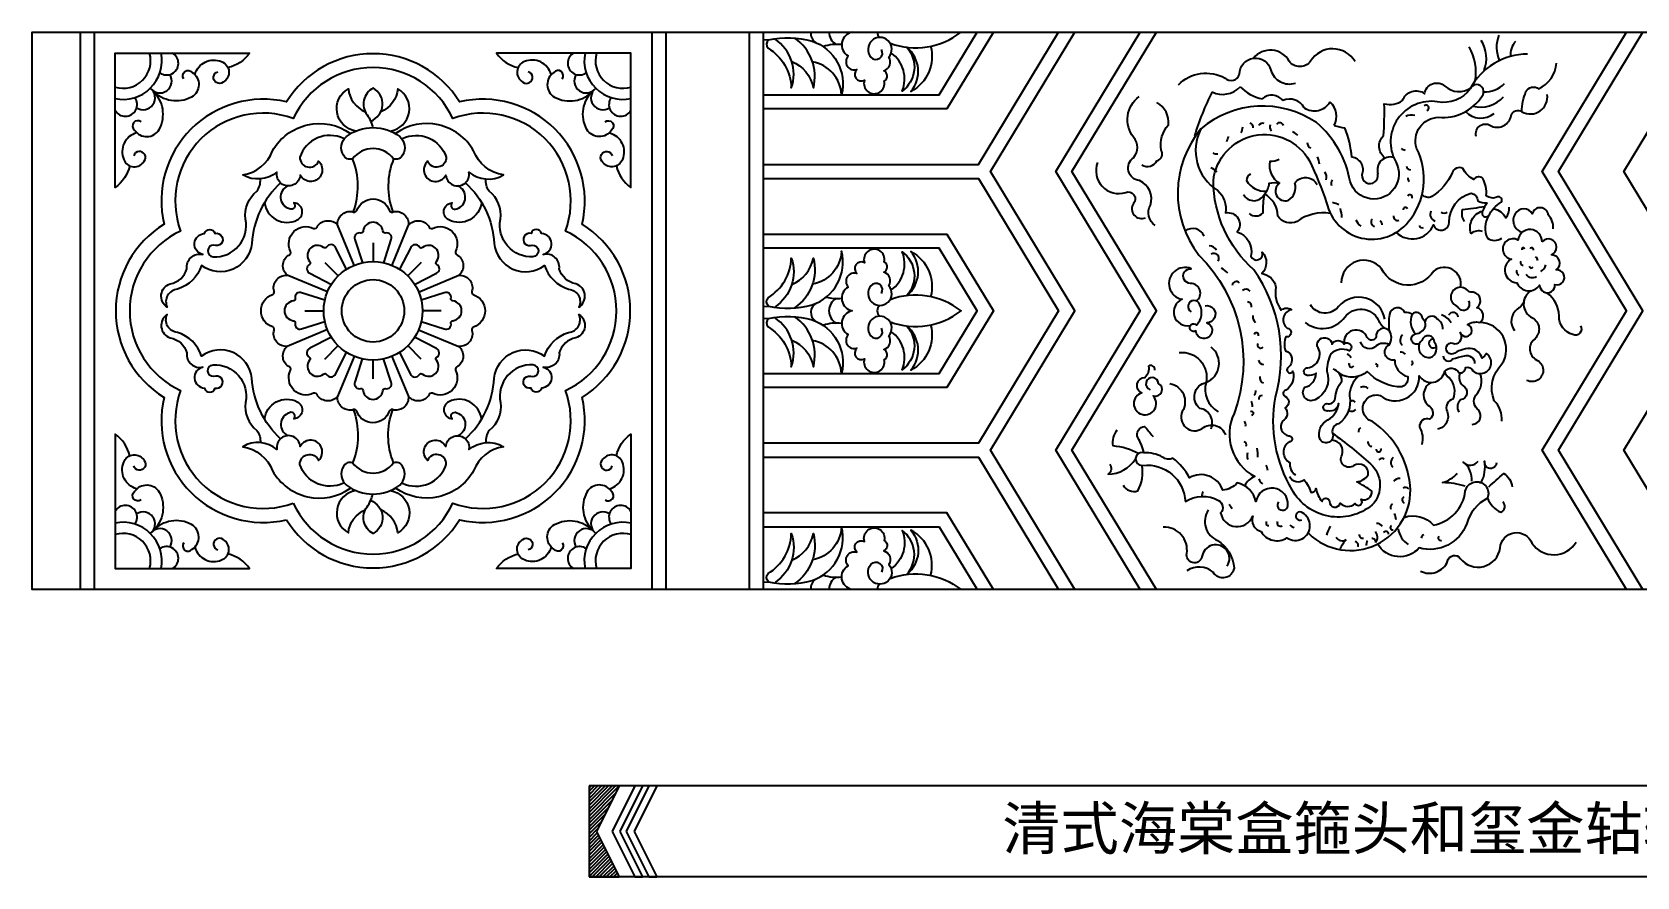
# Model space of a CAD drawing. Extents: x -66030 to 95157, y -13132 to 45879.
# Drawn here: x -57159 to -56008, y 3087 to 3694 of the extents above; entities that cross this region are included whole.
import ezdxf

# ---------------------------------------------------------------- set-up
doc = ezdxf.new("R2010")
doc.units = 0
doc.header["$LTSCALE"] = 100
doc.header["$MEASUREMENT"] = 0
for name, color, linetype in [('3', 11, 'CONTINUOUS'), ('4', 121, 'CONTINUOUS'), ('BH', 21, 'CONTINUOUS'), ('TEXT', 105, 'CONTINUOUS')]:
    doc.layers.add(name, color=color, linetype=linetype)
doc.styles.add('HZ', font='simhei.ttf')

# ---------------------------------------------------------------- blocks, each defined once
blk = doc.blocks.new('A$C7C036234')
at = {"layer": '3'}
for p, q in [((0, 65.3), (0, 0)), ((1301.2, 65.3), (0, 65.3)), ((21.6, 65.3), (5.3, 32.6)), ((32.8, 65.3), (16.5, 32.6)), ((38.4, 65.3), (22.1, 32.6)), ((43, 65.3), (26.7, 32.6)), ((48.6, 65.3), (32.3, 32.6)), ((5.3, 32.6), (21.6, 0)), ((16.5, 32.6), (32.8, 0)), ((22.1, 32.6), (38.4, 0)), ((26.7, 32.6), (43, 0)), ((32.3, 32.6), (48.6, 0)), ((0, 0), (21.6, 0)), ((1301.2, 0), (0, 0)), ((32.8, 0), (38.4, 0)), ((43, 0), (48.6, 0))]:
    blk.add_line(p, q, dxfattribs=at)
at = {"layer": 'BH'}
for p, q in [((0, 46.1), (19.1, 65.3)), ((0, 48.7), (16.6, 65.3)), ((0, 51.2), (14, 65.3)), ((0, 53.8), (11.5, 65.3)), ((0, 56.3), (9, 65.3)), ((0, 61.4), (3.9, 65.3)), ((0, 58.8), (6.4, 65.3)), ((0, 63.9), (1.3, 65.3)), ((0, 43.6), (21.5, 65.1)), ((0, 41), (19, 60)), ((0, 38.5), (16.4, 54.9)), ((0, 35.9), (13.9, 49.8)), ((0, 33.4), (11.3, 44.7)), ((0, 30.8), (8.8, 39.6)), ((0, 28.3), (6.2, 34.5)), ((0, 25.7), (5.8, 31.6)), ((0, 23.2), (6.7, 29.9)), ((0, 20.7), (7.5, 28.2)), ((0, 18.1), (8.4, 26.5)), ((0, 15.6), (9.2, 24.8)), ((0, 13), (10.1, 23.1)), ((0, 10.5), (10.9, 21.4)), ((0, 7.9), (11.8, 19.7)), ((0, 5.4), (12.6, 18)), ((0, 2.8), (13.5, 16.3)), ((0, 0.3), (14.3, 14.6)), ((2.3, 0), (15.2, 12.9)), ((4.8, 0), (16, 11.2)), ((7.3, 0), (16.8, 9.5)), ((9.9, 0), (17.7, 7.8)), ((12.4, 0), (18.5, 6.1)), ((15, 0), (19.4, 4.4)), ((17.5, 0), (20.2, 2.7)), ((20.1, 0), (21.1, 1))]:
    blk.add_line(p, q, dxfattribs=at)
blk = doc.blocks.new('A$C59294E8D')
at = {"layer": '3'}
for p, q in [((34.5, 400), (34.5, 0)), ((44.5, 400), (44.5, 0)), ((444.5, 400), (444.5, 0)), ((454.5, 400), (454.5, 0)), ((514.5, 0), (514.5, 400)), ((524.5, 0), (524.5, 400)), ((244.5, 248.9), (244.5, 235.4)), ((209.9, 234.6), (219.5, 225)), ((279.1, 234.6), (269.5, 225)), ((195.6, 200), (209.1, 200)), ((293.4, 200), (279.9, 200)), ((209.9, 165.4), (219.5, 175)), ((279.1, 165.4), (269.5, 175)), ((244.5, 151.1), (244.5, 164.6))]:
    blk.add_line(p, q, dxfattribs=at)
for points in [[(524.5, 305), (678.7, 305), (736.1, 400)], [(689.4, 400), (656.1, 345), (524.5, 345)], [(524.5, 355), (650.5, 355), (677.7, 400)], [(747.8, 0), (687.3, 100), (747.8, 200), (687.3, 300), (747.8, 400)], [(794.6, 0), (734.1, 100), (794.6, 200), (734.1, 300), (794.6, 400)], [(806.3, 0), (745.8, 100), (806.3, 200), (745.8, 300), (806.3, 400)], [(1143.6, 0), (1083.1, 100), (1143.6, 200), (1083.1, 300), (1143.6, 400)], [(1155.3, 0), (1094.8, 100), (1155.3, 200), (1094.8, 300), (1155.3, 400)], [(1202.1, 0), (1141.6, 100), (1202.1, 200), (1141.6, 300), (1202.1, 400)], [(524.5, 295), (678.7, 295), (736.1, 200), (678.7, 105), (524.5, 105)], [(524.5, 255), (656.1, 255), (689.4, 200), (656.1, 145), (524.5, 145)], [(524.5, 155), (650.5, 155), (677.7, 200), (650.5, 245), (524.5, 245)], [(524.5, 95), (678.7, 95), (736.1, 0)], [(689.4, 0), (656.1, 55), (524.5, 55)], [(524.5, 45), (650.5, 45), (677.7, 0)]]:
    blk.add_lwpolyline(points, dxfattribs=at)
for points in [[(524.5, 394.8), (528.1, 394.5, -0.117182), (559.4, 393.5, -0.392334), (580.5, 355.1, 0.350659), (559.7, 378.7, 0.350659)], [(528.1, 394.5, 0.38286), (527.8, 388.5, -0.251586), (544.5, 359.9, 0.342179), (532.8, 394.9)], [(544.8, 379, -0.25673), (560.3, 359.9, 0.320008), (546.8, 395.7, 0.298014)], [(588.2, 400, 0.704539), (585.3, 383, 0.769571), (591.5, 373.2, 0.896121), (596.9, 365.5, 1.31428), (611.2, 364.9, 0.609139), (610.8, 372.3, 0.512061), (614.4, 382.1, 2.197421), (601.6, 382.1, 0.954544), (609.1, 387.5)], [(615.4, 392, 0.25939), (666.2, 400)], [(70, 304.1, -0.185298), (59.5, 288.5), (59.5, 385), (156, 385, -0.185298), (140.4, 374.5)], [(116.8, 369.6, -0.456399), (135.8, 378.8, -0.644474), (137, 364.1, -1.211365), (133.2, 371.6)], [(419, 304.1, 0.185298), (429.5, 288.5), (429.5, 385), (333, 385, 0.185298), (348.6, 374.5)], [(372.2, 369.6, 0.456399), (353.1, 378.8, 0.644474), (352, 364.1, 1.211365), (355.8, 371.6)], [(644.4, 389.9, -0.348449), (630.3, 357.4, 0.414201), (627.4, 389.1, -0.441187), (623.9, 357.6, 0.354767), (616.1, 385, 0.354767)], [(822.1, 362.2, -0.338034), (855.6, 367, 0.580098), (865.9, 369.8, -0.885206), (888.5, 372.6, 0.420264), (906, 363.4, 0.420264)], [(948.8, 378.9, 0.563123), (916.9, 379.2, -0.521535), (901.6, 379.2, 0.528902), (875.9, 381.2)], [(108.8, 366.4, -0.999786), (114.8, 371, -0.558217), (114.4, 353.4, -0.345422), (86.5, 358)], [(380.2, 366.4, 0.999786), (374.2, 371, 0.558217), (374.6, 353.4, 0.345422), (402.5, 358)], [(1068.5, 342.9, -0.102985), (1071.4, 357.3, -0.475742), (1080.5, 359.3, 0.274141), (1093.3, 377.7, 0.274141)], [(78.1, 335.7, 0.999786), (73.5, 329.7, 0.558217), (91.1, 330.1, 0.345422), (86.5, 358)], [(232.1, 329, -0.70909), (226.8, 359.4, 0.274447), (238.9, 342.8)], [(242.8, 336.1, 0.638816), (244.5, 359.9, 0.450851), (240.2, 340.6, -0.104017), (244.4, 331.3, -0.104017)], [(257, 329, 0.706965), (262.2, 359.4, -0.274447), (250.1, 342.8, -0.274447)], [(410.9, 335.7, -0.999786), (415.5, 329.7, -0.558217), (397.9, 330.1, -0.345422), (402.5, 358)], [(932.6, 112.3, -0.019516), (959.8, 90.3, -0.421055), (961.1, 60.7, -0.471158), (903.6, 71.6, -0.178174), (891.7, 138.1, 0.225708), (876.2, 229.5, -0.214028), (847.2, 293.3, -0.733695), (916.1, 307.6, -0.027445), (928.4, 277.6, 0.62969), (987, 263.8, 0.300923), (993, 316.6, -0.505087), (1008.7, 338.9, 0.279889), (1039.8, 353.9, 1.174639), (1031.4, 359.3, -0.295299), (1007.8, 350, 0.623852), (978, 306.9, -1.106747), (945.3, 292.7, 0.175045), (921.1, 335.1, 0.336935), (838.3, 330.6, 0.35187), (836.8, 240, -0.293323), (862.1, 126.3, 0.40192), (876.9, 81, 0.214573), (869.7, 74.4)], [(970.3, 309.6, -0.458597), (969.3, 325.7, 0.022224), (969.8, 348.5, 0.204833), (982.9, 350.9, -0.518169), (998.7, 355.8, -0.597405), (1013.3, 361.3, 0.368215), (1031.8, 360.1, 0.368215)], [(805.4, 261.2, -0.373145), (802, 275.9, 0.395513), (794.1, 293.4, -0.689029), (790, 309.9, 0.365857), (790, 324.6, -0.42564), (794, 353.7)], [(796, 304.7, 0.438115), (806.7, 307.7, 0.523441), (809.7, 315.4, -0.222914), (814.9, 333.5, 0.305488), (806.7, 349.4, 0.305488)], [(1035.7, 325.2, -0.743129), (1046.9, 332.4, 0.467964), (1060.7, 340, -0.533898), (1068.5, 342.9, 0.630999), (1086.6, 355.3, 0.630999)], [(223.4, 323.6, 0.455676), (192, 310.2, 0.822927), (205.4, 307.3, -1.197054), (192.3, 297.4, -1.05318), (175.6, 299.5, -0.316035), (151, 297.5, 0.267516), (172.4, 314.8, -0.443902), (228.3, 327.3)], [(265.6, 323.6, -0.455676), (297, 310.2, -0.822927), (283.6, 307.3, 1.197054), (296.7, 297.4, 1.05318), (313.3, 299.5, 0.316035), (338, 297.5, -0.267516), (316.6, 314.8, 0.443902), (260.7, 327.3)], [(74.9, 327.7, 0.456399), (65.7, 308.7, 0.644474), (80.4, 307.5, 1.211365), (72.9, 311.3)], [(230.3, 270.9, 0.18635), (229.8, 309.1, -0.402058), (223.2, 311.8, -0.362965), (225.4, 325.1, -0.333546), (263.7, 325.1, -0.354986), (265.7, 311.8, -0.402058), (259.2, 309.1, 0.18628), (258.7, 270.9)], [(414.1, 327.7, -0.456399), (423.3, 308.7, -0.644474), (408.6, 307.5, -1.211365), (416.1, 311.3)], [(838.3, 330.6, 0.390046), (850.3, 286.3, -0.243823), (856, 270.3, -0.702893), (864.2, 256.6, -0.387575), (874.1, 239.2, 0.973183), (882.3, 242.2, -0.384795), (882, 226.8, -0.333302), (891.9, 216.9, 0.191536), (895.7, 200.5, -0.340971), (903.2, 200.8, 0.647212), (900.2, 187.5, -1.036642), (899.1, 181.3, 0.180872), (898.9, 171.4, -0.613346), (900.8, 159.4, 1.222642), (904.3, 156.6, -0.332835), (899.2, 143.1, 0.68606), (898.4, 138.8, -0.666994), (898.6, 130.5, -0.493028), (896.8, 120.9, 0.544266), (901.2, 110.3, -1.027128), (901.6, 105.9, 0.588488), (902.1, 91.1, 0.268311), (906, 82.2, 0.268311)], [(764.1, 306.4, 0.625358), (784.3, 284.9, -0.809772), (789.9, 277.1, 0.74415), (798.6, 266.8)], [(894.4, 308.6, -0.165218), (887.7, 307.2, 0.306501), (894.6, 291.5, 0.306501)], [(978.3, 256.2, 0.518748), (1005.1, 261.6, 0.835136), (1016.4, 263.6, -0.340248), (1032.1, 284.5, -0.362603), (1036.8, 278.9, 0.155538), (1043.3, 277.4, 0.008928), (1040.2, 271.6, 0.866932), (1044.6, 268.2, -0.149099), (1053.7, 277.9, 0.736075), (1050.9, 281.7, -0.312574), (1042.9, 282.8, 0.153882), (1040.4, 295, 0.468598), (1034, 294.2, -0.15229), (1026, 302.2, 0.468208), (1018.5, 298.9, -0.147406), (1003.9, 282, -0.356265), (996.9, 283.4)], [(178.2, 291.8, 0.195451), (157.6, 248.4, -0.579668), (121.5, 232.5, -0.244042), (104.2, 215.5, 0.529482), (96.9, 202.6, -0.637777), (99.1, 219.4, 0.293844), (110.9, 230.2, -0.512304), (122.4, 240.5, -0.86857), (123.6, 255.5, -0.765982), (131.2, 255.5, -1.432464), (130.3, 247.2, 0.964292), (129.8, 238.7, 0.487624), (153.1, 265.7, -0.264745), (161.2, 285.9, 0.187648), (163.6, 294.6, 0.495003)], [(166.7, 277.8, 0.521809), (190.1, 265.2, 0.768788), (187.7, 277.5, -0.833971), (184.5, 273.1, -0.688457), (183.5, 289.6)], [(322.3, 277.8, -0.521809), (298.9, 265.2, -0.768788), (301.3, 277.5, 0.833971), (304.5, 273.1, 0.688457), (305.5, 289.6)], [(310.8, 291.8, -0.195451), (331.4, 248.4, 0.579668), (367.5, 232.5, 0.244042), (384.8, 215.5, -0.529482), (392.1, 202.6, 0.637777), (389.9, 219.4, -0.293844), (378.1, 230.2, 0.512304), (366.6, 240.5, 0.86857), (365.4, 255.5, 0.765982), (357.8, 255.5, 1.432464), (358.7, 247.2, -0.964292), (359.2, 238.7, -0.487624), (335.9, 265.7, 0.264745), (327.8, 285.9, -0.187648), (325.4, 294.6, -0.495003)], [(873.8, 298.1, 0.291288), (871, 293.5, 0.284276), (885.4, 285.9, 0.284276)], [(931.1, 269.9, 0.195429), (907.2, 264.2, -0.396771), (893.4, 268, 0.283172), (883.8, 283.7, 0.159897), (887.3, 291.6, -0.132559), (894.6, 291.5, 0.847109), (900.8, 279.2, 0.362205), (905.6, 291.7, -0.547425), (921.6, 290.7)], [(231, 232.7), (219, 261.6, -0.480491), (229.6, 271.2, 0.440131), (232.9, 271.9, -0.724741), (256.2, 271.9, 0.440131), (259.4, 271.2, -0.480728), (270, 261.6)], [(868.8, 283.4, 0.604261), (883.8, 283.7, 0.604261)], [(872.9, 269.8, 0.400979), (882.9, 270.3, -0.045553), (883.8, 283.7)], [(1041.7, 274.5, 0.008205), (1025.7, 272.4, 0.219768), (1027.1, 264, 0.219768)], [(1040.3, 257, 0.23595), (1032.1, 255.5, -0.436839), (1040.2, 271.6)], [(1044.6, 268.2, 0.240415), (1043.7, 252.1, 0.300684), (1054, 252.1, 0.300684)], [(1048.2, 273.4, -0.20438), (1057, 266.8, 0.209674), (1059.3, 274.3, 0.209674)], [(1091, 258.9, 0.198723), (1087.4, 268.8, 0.837595), (1075.9, 269.6, 0.595424), (1063.7, 269.6, 0.509362), (1068.7, 256.4, 0.509362)], [(211.8, 213.6), (183, 225.5, -0.480491), (183.6, 239.8, 0.440131), (185.4, 242.6, -0.724741), (201.9, 259.1, 0.440131), (204.7, 260.9, -0.480728), (219, 261.6)], [(252.2, 234.5), (257.5, 251.1, 0.624894), (253.3, 255.8, -0.461919), (251.6, 257.3, 0.881176), (237.4, 257.3, -0.461919), (235.8, 255.8, 0.624894), (231.5, 251.1), (236.9, 234.5)], [(258.1, 232.7), (270, 261.5, -0.480491), (284.3, 260.9, 0.440131), (287.1, 259.1, -0.724741), (303.6, 242.6, 0.440131), (305.4, 239.8, -0.480728), (306.1, 225.5)], [(225.5, 229.9), (217.6, 245.4, 0.624894), (211.2, 245.7, -0.461919), (209, 245.5, 0.881176), (199, 235.5, -0.461919), (198.9, 233.3, 0.624894), (199.1, 227), (214.7, 219)], [(274.3, 219), (289.9, 226.9, 0.624894), (290.2, 233.3, -0.461919), (290, 235.5, 0.881176), (280, 245.5, -0.461919), (277.8, 245.6, 0.624894), (271.5, 245.4), (263.5, 229.8)], [(524.5, 203), (528.1, 203.4, 0.117182), (559.4, 204.3, 0.392334), (580.5, 242.7, -0.350659), (559.7, 219.1, -0.350659)], [(609.1, 212.5, 0.954544), (601.6, 217.9, 2.197421), (614.4, 217.9, 0.512061), (610.8, 227.7, 0.609139), (611.2, 235.1, 1.31428), (596.9, 234.5, 0.896121), (591.5, 226.8, 0.769571), (585.3, 217, 0.704539), (588.2, 200, 0.704539), (585.3, 183, 0.769571), (591.5, 173.2, 0.896121), (596.9, 165.5, 1.31428), (611.2, 164.9, 0.609139), (610.8, 172.3, 0.512061), (614.4, 182.1, 2.197421), (601.6, 182.1, 0.954544), (609.1, 187.5)], [(616.1, 215, 0.354767), (623.9, 242.4, -0.441187), (627.4, 210.9, 0.414201), (630.3, 242.6, -0.348449), (644.4, 210.1)], [(528.1, 203.4, -0.38286), (527.8, 209.4, 0.251586), (544.5, 237.9, -0.342179), (532.8, 202.9)], [(544.8, 218.8, 0.25673), (560.3, 237.9, -0.320008), (546.8, 202.2, -0.298014)], [(835, 207.1, 0.738431), (830.8, 219.7, -1.048055), (831.3, 230.2, 1.11922), (824.8, 208.3, 0.90297), (830.5, 189.5)], [(1024.5, 216.9, 0.707369), (1005.2, 228.5, -0.580431), (967.8, 230.1, 0.7104), (938.9, 220.1, 0.7104)], [(211.8, 186.5), (182.9, 174.5, -0.480491), (173.3, 185.1, 0.440131), (172.6, 188.4, -0.724741), (172.6, 211.7, 0.440131), (173.3, 215, -0.480728), (182.9, 225.5)], [(277.2, 213.5), (306.1, 225.5, -0.480491), (315.7, 214.9, 0.440131), (316.4, 211.6, -0.724741), (316.4, 188.3, 0.440131), (315.7, 185, -0.480728), (306.1, 174.5)], [(210, 207.7), (193.3, 213, 0.624894), (188.7, 208.8, -0.461919), (187.2, 207.1, 0.881176), (187.2, 192.9, -0.461919), (188.7, 191.3, 0.624894), (193.3, 187), (209.9, 192.4)], [(279, 192.3), (295.6, 187, 0.624894), (300.3, 191.2, -0.461919), (301.8, 192.9, 0.881176), (301.8, 207.1, -0.461919), (300.3, 208.7, 0.624894), (295.6, 213), (279, 207.6)], [(615.4, 192, 0.25939), (666.2, 200, 0.25939), (615.4, 208, 0.25939)], [(841.2, 203.6, -1.108328), (842.5, 191.4, -1.861748), (834.6, 185.7, -2.226651), (835.1, 189.8, 0.312829), (837.5, 204.4, 1.473708), (831.3, 199.3, 1.473708)], [(915.6, 40.1, 0.697074), (988.3, 75, 0.220322), (961.4, 120.5, -1.00827), (966.9, 139.2, 0.64415), (994.9, 153.4, 0.690578), (1013.1, 156.6, -0.532228), (1023.4, 155.5, 0.472769), (1028, 159.3, -0.372685), (1033.4, 156.9, 1.057778), (1043.1, 169.3, -0.084326), (1039.9, 166, 0.253417), (1033, 172.8, 0.171214), (1020.4, 169.7, -1.888187), (1020.3, 176.3, 0.634648), (1024.1, 184.4, 1.618622), (1029.4, 190.2, -0.195795), (1038.3, 191.7, 0.646848), (1036.2, 202.2, 0.675707), (1033.6, 213.3, -0.101687), (1030.1, 214, 1.383135), (1022.4, 203.2, 1.070604), (1030.4, 207.1)], [(970.2, 193.9, 0.63891), (937, 203.1, -0.529339), (916.8, 204.3)], [(1070.1, 207.8, -0.202862), (1065.2, 201.2, 0.412879), (1063.1, 185.8, 0.412879)], [(1075, 214.4, 0.595019), (1076, 195, -0.500743), (1077.9, 180, 0.570709), (1079.1, 164.7, -1.019431), (1071.9, 150.1)], [(1110.4, 189.2, -0.777243), (1105, 183, -0.356602), (1095.2, 196.3, 0.22771), (1086.6, 212.7, 0.22771)], [(178.2, 108.2, -0.195451), (157.6, 151.6, 0.579668), (121.5, 167.5, 0.244042), (104.2, 184.5, -0.529482), (96.9, 197.4, 0.637777), (99.1, 180.6, -0.293844), (110.9, 169.8, 0.512304), (122.4, 159.5, 0.86857), (123.6, 144.5, 0.765982), (131.2, 144.5, 1.432464), (130.3, 152.8, -0.964292), (129.8, 161.3, -0.487624), (153.1, 134.3, 0.264745), (161.2, 114.1, -0.187648), (163.6, 105.4, -0.495003)], [(310.8, 108.2, 0.195451), (331.4, 151.6, -0.579668), (367.5, 167.5, -0.244042), (384.8, 184.5, 0.529482), (392.1, 197.4, -0.637777), (389.9, 180.6, 0.293844), (378.1, 169.8, -0.512304), (366.6, 159.5, -0.86857), (365.4, 144.5, -0.765982), (357.8, 144.5, -1.432464), (358.7, 152.8, 0.964292), (359.2, 161.3, 0.487624), (335.9, 134.3, -0.264745), (327.8, 114.1, 0.187648), (325.4, 105.4, 0.495003)], [(524.5, 194.8), (528.1, 194.5, -0.117182), (559.4, 193.5, -0.392334), (580.5, 155.1, 0.350659), (559.7, 178.7, 0.350659)], [(994.9, 176.4, 0.560001), (1002.8, 166.6, 0.51129), (1005.8, 177.2, 0.932477), (996.8, 178.6, 0.172875), (994.9, 176.4, -0.492964), (989.2, 179.1, -0.414302), (992.2, 183.4, 0.268223), (999.3, 188.9, 0.297392), (997.1, 194.5, 0.697935), (989.8, 197.5, 0.173123), (984.6, 198.9, 0.730157), (973.5, 197.3, 0.07475), (973.3, 185.8, 0.728629), (964, 181.3, -0.689827), (957.6, 180.9, 0.889075), (941, 176.1, -1.180387), (944.5, 171.3, 0.310741), (931.5, 169.1, 0.11464), (928.5, 156.8, -0.389932), (920.1, 136.2, -0.818386), (912.8, 145.1, 0.349865), (920.9, 155.2, -0.212107), (914.5, 153.6, -0.936073), (914.9, 159.2, 0.572108), (921.7, 174.5, -1.02406), (932.2, 176.1, -0.577835), (941, 176.1)], [(913, 191.7, 0.432395), (941.5, 195.5, -0.548641), (965.5, 193.6, 0.147109), (970.3, 187.4, 0.147109)], [(1011.8, 186.9, 0.295404), (1007.7, 194.1, 0.683411), (999, 192)], [(277.2, 186.4), (306, 174.5, -0.480491), (305.4, 160.2, 0.440131), (303.6, 157.4, -0.724741), (287.1, 140.9, 0.440131), (284.3, 139.1, -0.480728), (270, 138.4)], [(528.1, 194.5, 0.38286), (527.8, 188.5, -0.251586), (544.5, 159.9, 0.342179), (532.8, 194.9)], [(544.8, 179, -0.25673), (560.3, 159.9, 0.320008), (546.8, 195.7, 0.298014)], [(644.4, 189.9, -0.348449), (630.3, 157.4, 0.414201), (627.4, 189.1, -0.441187), (623.9, 157.6, 0.354767), (616.1, 185, 0.354767)], [(977.3, 164.6, -0.862072), (973.3, 175.7, 0.320644), (973.3, 185.8, 0.320644)], [(1054, 120.9, 0.223281), (1048.6, 135.4, -0.295603), (1054.2, 161.9, 0.589369), (1038.3, 191.7)], [(230.9, 167.3), (219, 138.5, -0.480491), (204.7, 139.1, 0.440131), (201.9, 140.9, -0.724741), (185.4, 157.4, 0.440131), (183.6, 160.2, -0.480728), (182.9, 174.5)], [(214.6, 181), (199.1, 173.1, 0.624894), (198.8, 166.7, -0.461919), (199, 164.5, 0.881176), (209, 154.5, -0.461919), (211.2, 154.4, 0.624894), (217.5, 154.6), (225.5, 170.2)], [(263.5, 170.1), (271.4, 154.6, 0.624894), (277.8, 154.3, -0.461919), (280, 154.5, 0.881176), (290, 164.5, -0.461919), (290.1, 166.7, 0.624894), (289.9, 173), (274.3, 181)], [(845.5, 115.2, 0.49618), (837.5, 130, -0.63689), (842, 148.6, 0.57795), (845.7, 173.9)], [(973.3, 175.7, 0.287465), (964, 174.9, -0.592604), (952.7, 177.7)], [(258, 167.3), (269.9, 138.4, -0.480491), (259.4, 128.8, 0.440131), (256.1, 128.1, -0.724741), (232.8, 128.1, 0.440131), (229.5, 128.8, -0.480728), (219, 138.4)], [(236.8, 165.5), (231.5, 148.9, 0.624894), (235.7, 144.2, -0.461919), (237.4, 142.7, 0.881176), (251.6, 142.7, -0.461919), (253.2, 144.2, 0.624894), (257.5, 148.9), (252.1, 165.5)], [(822.7, 170.1, -0.505936), (842, 148.6, 0.351734), (850.7, 127.6, 0.101511)], [(977.3, 164.8, 0.351263), (986.6, 152.8, -0.560805), (979.3, 145.5, -0.180488), (957.6, 156.4, -0.318519), (937.6, 154.9)], [(1012, 167.6, 0.734169), (1018.8, 165.5, -0.034425), (1027.3, 167.6, -0.520489), (1034.6, 162.3)], [(805.2, 157.4, 0.61788), (800.7, 160.4, -0.275315), (798, 152, 0.852959), (795.9, 141.2, 3.493359), (804.1, 138.9, 0.92009), (807.8, 147.8, 1.893274), (801.8, 143.4)], [(951.4, 153.1, 0.215925), (944.8, 138.8, -0.304122), (937, 119, 0.398645), (932.6, 112.3, -0.938209), (923.7, 107.7, -0.375893), (929.4, 121.8, 0.242072), (937, 133.5, -0.435701), (929.5, 128.2, -1.124956), (928.5, 133.4, 0.450903), (934.6, 137.1, -0.165029), (939.4, 149.5, 0.322071), (933, 158.2)], [(1013.1, 156.6, 0.210541), (1016.5, 151.8, -0.277722), (1019, 136.6, 0.470188), (1014.8, 127.7, -0.485962), (1008, 115.1)], [(1024.1, 155.5, 0.334623), (1026.2, 146.3, -0.737219), (1024.5, 136.2, 0.359905), (1023.2, 127.3)], [(1032.9, 118.5, 0.621308), (1037.5, 128.6, -0.410367), (1035.4, 139.5, 0.290414), (1038.6, 154.9, 0.290414)], [(816, 147.8, -0.523583), (824.9, 127.8, 0.743728), (839.2, 115.5, -0.53782), (855.9, 110.9)], [(1003.4, 148.6, 0.556806), (1002.1, 131.5, -0.507938), (1002.5, 122.3, 0.553378), (995, 116.4, -0.212323), (996.6, 104.1)], [(166.7, 122.2, -0.521809), (190.1, 134.8, -0.768788), (187.7, 122.5, 0.833971), (184.5, 126.9, 0.688457), (183.5, 110.4)], [(230.3, 129.1, -0.18635), (229.8, 90.9, 0.402058), (223.2, 88.2, 0.362965), (225.4, 74.9, 0.333546), (263.7, 74.9, 0.354986), (265.7, 88.2, 0.402058), (259.2, 90.9, -0.18628), (258.7, 129.1)], [(322.3, 122.2, 0.521809), (298.9, 134.8, 0.768788), (301.3, 122.5, -0.833971), (304.5, 126.9, -0.688457), (305.5, 110.4)], [(797.4, 98.1, 0.078661), (792.9, 109, -0.505919), (797.9, 117, -0.006899), (803.9, 109.9)], [(70, 95.9, 0.185298), (59.5, 111.5), (59.5, 15), (156, 15, 0.185298), (140.4, 25.5)], [(223.4, 76.4, -0.455676), (192, 89.8, -0.822927), (205.4, 92.7, 1.197054), (192.3, 102.6, 1.05318), (175.6, 100.5, 0.316035), (151, 102.5, -0.267516), (172.4, 85.2, 0.443902), (228.3, 72.7)], [(265.6, 76.4, 0.455676), (297, 89.8, 0.822927), (283.6, 92.7, -1.197054), (296.7, 102.6, -1.05318), (313.3, 100.5, -0.316035), (338, 102.5, 0.267516), (316.6, 85.2, -0.443902), (260.7, 72.7)], [(419, 95.9, -0.185298), (429.5, 111.5), (429.5, 15), (333, 15, -0.185298), (348.6, 25.5)], [(793.6, 97.6, 0.099177), (775.3, 103, -0.200267), (778.3, 114.6)], [(901.8, 81.1, 0.44973), (912.3, 78.7, -0.111529), (917.1, 69.8, 0.427861), (920.8, 72.4, 0.135384), (925.2, 63.2, -0.854318), (930.6, 63.2, 0.884967), (938.2, 61.9, 0.411603), (948.9, 61.7, 1.124548), (953.1, 64.8, 0.557356), (960.9, 70.6, 0.039529), (950, 77.3, 0.217506), (958.3, 82.3, 0.651221), (947.9, 88.9, -0.828748), (939.5, 96.6, 0.507984), (932.5, 107.1, 0.507984)], [(74.9, 72.3, -0.456399), (65.7, 91.3, -0.644474), (80.4, 92.5, -1.211365), (72.9, 88.7)], [(414.1, 72.3, 0.456399), (423.3, 91.3, 0.644474), (408.6, 92.5, 1.211365), (416.1, 88.7)], [(772.9, 90, -0.424995), (771.7, 82.8, 0.251633), (791.4, 93.7, 0.251633)], [(893.9, 63, 1.303927), (900.7, 60.2, 0.959273), (877.7, 63.1, 0.29906), (864.3, 76.5, -0.178297), (853.9, 71.3, 0.47451), (830.1, 80.2, 0.099031), (818.2, 94.3, -0.309191), (810.8, 95.1, 0.130216), (797.4, 98.1, 1.24731), (796.6, 89.1, -0.431506), (827.1, 63.1, -0.28084), (850.9, 63.9, -0.489347), (852.4, 55, 0.755682), (875.4, 52.7, 0.424621), (881.4, 41.6, 0.426894), (900, 37.1, 1.045531), (911.1, 55, 1.883599), (910.7, 50.1)], [(782.4, 75, 0.362603), (793, 70.8, 0.177272), (796, 89.1, 0.177272)], [(1027.9, 74.2, 0.06542), (1011.6, 76.7, 0.124666), (1022.3, 83.3)], [(1032.5, 77.7, 0.259678), (1026.4, 91.5, 0.481907), (1037, 92)], [(1039.2, 76.7, 0.178392), (1041.6, 92, 1.030295), (1050.4, 91.2)], [(1044.7, 73.7, 0.007652), (1055.4, 83.3, -0.233873), (1061.5, 73.7)], [(78.1, 64.3, -0.999786), (73.5, 70.3, -0.558217), (91.1, 69.9, -0.345422), (86.5, 42)], [(232.1, 71, 0.70909), (226.8, 40.6, -0.274447), (238.9, 57.2)], [(257, 71, -0.706965), (262.2, 40.6, 0.274447), (250.1, 57.2, 0.274447)], [(410.9, 64.3, 0.999786), (415.5, 70.3, 0.558217), (397.9, 69.9, 0.345422), (402.5, 42)], [(984, 51.8, -0.30256), (1005, 46.2, 0.330209), (1027.9, 70.6, -1.119804), (1043.7, 65.5, 0.207643), (1028.9, 47.3, -0.394431), (994.8, 29.9, -0.514336), (965, 32.6)], [(242.8, 63.9, -0.638816), (244.5, 40.1, -0.450851), (240.2, 59.4, 0.104017), (244.4, 68.7, 0.104017)], [(1043.7, 65.5, 0.16575), (1053.3, 55.4, 0.535349), (1054.9, 63)], [(108.8, 33.6, 0.999786), (114.8, 29, 0.558217), (114.4, 46.6, 0.345422), (86.5, 42)], [(380.2, 33.6, -0.999786), (374.2, 29, -0.558217), (374.6, 46.6, -0.345422), (402.5, 42)], [(843.7, 56.9, 0.484057), (850.2, 35.2, -0.238492), (862, 15.4, -0.721533), (847.1, 12.4, 0.335578), (828.2, 13.5)], [(116.8, 30.4, 0.456399), (135.8, 21.2, 0.644474), (137, 35.9, 1.211365), (133.2, 28.4)], [(372.2, 30.4, -0.456399), (353.1, 21.2, -0.644474), (352, 35.9, -1.211365), (355.8, 28.4)], [(524.5, 5.2), (528.1, 5.5, 0.117182), (559.4, 6.5, 0.392334), (580.5, 44.9, -0.350659), (559.7, 21.3, -0.350659)], [(528.1, 5.5, -0.38286), (527.8, 11.5, 0.251586), (544.5, 40.1, -0.342179), (532.8, 5.1)], [(544.8, 21, 0.25673), (560.3, 40.1, -0.320008), (546.8, 4.3, -0.298014)], [(588.2, 0, -0.704539), (585.3, 17, -0.769571), (591.5, 26.8, -0.896121), (596.9, 34.5, -1.31428), (611.2, 35.1, -0.609139), (610.8, 27.7, -0.512061), (614.4, 17.9, -2.197421), (601.6, 17.9, -0.954544), (609.1, 12.5)], [(644.4, 10.1, 0.348449), (630.3, 42.6, -0.414201), (627.4, 10.9, 0.441187), (623.9, 42.4, -0.354767), (616.1, 15, -0.354767)], [(857.1, 16.8, 1.265123), (839, 23.4, -0.985831), (828.1, 25.9, 0.474543), (811.3, 44.7)], [(995.8, 13.2, 0.438807), (1015.2, 20.3, -0.667357), (1024.3, 22.3, 0.661192), (1052.9, 29.8, -0.807322), (1075.7, 33.2, 0.547317), (1107.4, 34)], [(615.4, 8, -0.25939), (666.2, 0)]]:
    blk.add_lwpolyline(points, format="xyb", dxfattribs=at)
for points in [[(182.4, 50.1, 0.557541), (306.6, 50.1, 0.557541), (394.4, 137.9, 0.557541), (394.4, 262.1, 0.557541), (306.6, 349.9, 0.557541), (182.4, 349.9, 0.557541), (94.6, 262.1, 0.557541), (94.6, 137.9, 0.557541)], [(187.3, 62, 0.638928), (301.7, 62, 0.638928), (382.5, 142.8, 0.638928), (382.5, 257.2, 0.638928), (301.7, 338, 0.638928), (187.3, 338, 0.638928), (106.5, 257.2, 0.638928), (106.5, 142.8, 0.638928)], [(1083, 249.6, 0.929538), (1065.6, 250.8, 1.183928), (1060.9, 237.1, 0.760344), (1064.9, 220.1, 0.607447), (1081.2, 218.5, 1.039249), (1092.2, 218.8, 1.196243), (1093.1, 229.3, 0.736401), (1089.7, 240.1, 1.252501), (1083, 249.6)]]:
    blk.add_lwpolyline(points, format="xyb", close=True, dxfattribs=at)
for radius in [35.4, 22.4]:
    blk.add_circle((244.5, 200), radius, dxfattribs=at)
for centre, radius, start, end in [((566.1, 398.9), 7.63, 171.4249, 235.3056), ((581.6, 400), 10.1, 180, 240.5142), ((610.9, 400), 4.76, 180, 233.3999), ((1018.6, 381.1), 24.4, 339.0572, 31.9902), ((1073.8, 389.1), 23.5, 158.3745, 204.114), ((1075.3, 383.5), 15.1, 139.17, 183.925), ((65.2, 379.5), 19.8, 253.2129, 16.01), ((65.2, 379.5), 27.8, 258.1265, 11.3314), ((96.5, 377.6), 8.39, 234.4937, 61.4534), ((392.5, 377.6), 8.39, 118.5466, 305.5063), ((423.8, 379.5), 27.8, 168.6686, 281.8735), ((423.8, 379.5), 19.8, 163.99, 286.7871), ((577.1, 361.4), 29.8, 83.2721, 109.0748), ((997.8, 371), 37.7, 350.8188, 29.2095), ((1072.8, 337.3), 46.9, 90.3773, 151.9736), ((91.6, 364.9), 8.59, 216.8928, 33.0154), ((397.4, 364.9), 8.59, 146.9846, 323.1072), ((79.6, 352.9), 8.59, 236.9846, 53.1072), ((409.4, 352.9), 8.59, 126.8928, 303.0154), ((1017, 270), 191.6, 152.9581, 163.1229), ((853.8, 372.2), 16.9, 243.7047, 317.7594), ((888.2, 382), 30.4, 224.1802, 258.805), ((1042.3, 376.1), 18.9, 266.3457, 316.4233), ((66.9, 348), 8.39, 208.5466, 35.5063), ((422.1, 348), 8.39, 144.4937, 331.4534), ((889, 344.4), 10.3, 38.3864, 130.9914), ((902, 340.3), 11.6, 27.5124, 114.8611), ((919.7, 356.6), 13.1, 235.9052, 329.1365), ((921.5, 339.5), 14, 332.4248, 47.3743), ((999.8, 345.6), 1.92, 283.0778, 133.5503), ((1038.8, 368.3), 22.1, 255.5362, 318.1635), ((872.1, 331.7), 3.61, 351.9932, 64.1783), ((882.7, 330.6), 3.98, 74.8316, 144.0283), ((894.7, 332), 2.95, 18.7334, 138.6591), ((989.4, 331.7), 8.83, 74.787, 118.3697), ((1039.1, 353.7), 15.4, 223.8663, 308.4184), ((871.4, 317.9), 15.1, 151.3004, 167.5666), ((828.1, 341.5), 41.4, 340.5341, 346.6695), ((891.6, 332.1), 3.91, 159.3002, 227.1951), ((900.8, 320.1), 8.96, 38.696, 68.8268), ((946, 368.7), 37.7, 251.2784, 263.1353), ((871, 303.2), 75.9, 5.2998, 21.7114), ((244.5, 298), 18.4, 37.0338, 142.9662), ((849.3, 316.3), 3.76, 229.428, 286.3955), ((918.5, 320.6), 3.99, 175.7253, 248.3141), ((994, 339.2), 25.8, 242.2027, 248.9334), ((841.4, 291), 12.2, 46.202, 71.2989), ((912.4, 304.9), 10.9, 1.4471, 30.4606), ((923.4, 296.1), 5.04, 336.6056, 44.0154), ((945.6, 301.3), 8.99, 336.2223, 83.5613), ((974.2, 301), 9.41, 76.1311, 196.2737), ((988.7, 304.1), 2.97, 184.0366, 265.9953), ((935.6, 291.1), 3.96, 139.7452, 197.6226), ((959.5, 297.1), 5.78, 174.5727, 12.3592), ((989.1, 294.9), 2.43, 168.1076, 235.5173), ((924.3, 244.9), 33.8, 67.5387, 75.6105), ((988.2, 281.6), 1.68, 333.4668, 153.4287), ((890.7, 262.5), 48.9, 5.3779, 12.8126), ((961.3, 271), 13.2, 205.3596, 230.4213), ((963.5, 263.7), 3.19, 136.8941, 255.0135), ((979.1, 267.6), 2.72, 169.134, 293.5776), ((984.9, 272.5), 1.69, 22.2706, 183.7046), ((1007.6, 269.1), 4.9, 152.0864, 254.3339), ((1012.7, 273), 3.01, 225.0215, 314.9785), ((832.4, 250.2), 8.86, 21.6435, 126.592), ((964.5, 261.6), 3.75, 0.0065, 53.1491), ((996.9, 261.9), 2.3, 199.58, 298.3664), ((843.6, 240), 6.68, 30.9865, 84.1), ((1069.4, 244.2), 1.04, 8.5571, 200.9142), ((1075.6, 244), 1.28, 340.415, 161.2469), ((847.5, 237.5), 3.69, 330.2954, 119.7365), ((846.1, 217.3), 15, 40.0471, 62.6645), ((1069.1, 234.5), 1.74, 138.8559, 282.4735), ((1075.3, 232.3), 1.63, 191.221, 319.7256), ((1077, 236.1), 2.9, 1.0476, 62.9917), ((1078.9, 234.3), 6.75, 296.804, 349.0191), ((863.7, 218.1), 2.92, 43.1984, 176.7473), ((1067.1, 228), 2.54, 151.9825, 249.8878), ((1076, 229.2), 5.39, 213.5292, 302.2944), ((577.1, 238.6), 29.8, 255.0847, 276.7279), ((581.6, 200), 10.1, 119.4858, 240.5142), ((870.6, 211.6), 3.9, 40.2615, 130.2165), ((566.1, 198.9), 7.63, 119.5031, 235.3056), ((610.9, 200), 4.76, 126.6001, 233.3999), ((871.5, 203.3), 3.07, 348.5208, 85.2496), ((880.8, 195.8), 5.4, 170.2347, 229.752), ((1001, 192.2), 12.4, 154.5709, 225.0785), ((1006.2, 184.8), 13.2, 29.9687, 70.0022), ((1019.2, 195.2), 3.68, 5.4248, 151.9676), ((577.1, 161.4), 29.8, 83.2721, 109.0748), ((878, 182.7), 1.68, 337.7544, 170.3717), ((881.2, 175.5), 2.32, 152.6129, 313.6779), ((986.7, 178.9), 5.52, 135.695, 221.4393), ((1005, 176.6), 3.21, 86.102, 311.9905), ((883.5, 165.5), 4.06, 191.96, 265.6998), ((942.1, 164.7), 4.32, 21.3221, 76.3377), ((946.4, 161.6), 1.98, 152.3322, 324.8371), ((963.7, 160.6), 1.31, 313.0787, 100.0769), ((981.8, 166.6), 3.86, 36.6163, 99.8029), ((987.9, 162.7), 2.27, 311.0651, 34.677), ((884.5, 152.1), 4.1, 170.3608, 251.5949), ((873.3, 142.4), 4.32, 318.914, 6.8626), ((882.4, 136.6), 2.72, 92.7169, 182.7039), ((955, 140.6), 4.93, 48.8095, 118.4444), ((874.6, 126.5), 1.33, 265.8246, 131.0644), ((870.4, 131.9), 4.88, 350.7021, 39.1767), ((946.3, 132.8), 4.8, 248.8801, 311.1249), ((947, 133.1), 2.27, 34.717, 145.283), ((866.3, 118.2), 4.13, 345.5235, 38.6792), ((954.6, 113.2), 3.37, 124.572, 186.5161), ((867.9, 103.6), 3.01, 346.9, 62.6745), ((960.9, 105.6), 2.87, 168.4655, 271.177), ((878.7, 96.1), 7.36, 164.7365, 201.6267), ((712.2, 84.8), 167.3, 3.467, 5.6859), ((965.7, 100.6), 1.8, 175.4284, 23.4859), ((968.1, 91.3), 2.76, 55.5502, 141.9326), ((979.1, 91.1), 4.59, 128.8123, 226.4132), ((244.5, 102), 18.4, 217.0338, 322.9662), ((866.9, 82.3), 19.5, 9.0304, 20.8484), ((843.7, 67.2), 4.81, 143.0437, 184.7326), ((885.7, 80.8), 5.98, 193.747, 237.3586), ((980.5, 75), 4.73, 81.5556, 147.3082), ((985.1, 70.2), 3.06, 42.5184, 125.4702), ((66.9, 52), 8.39, 324.4937, 151.4534), ((422.1, 52), 8.39, 28.5466, 215.5063), ((-652942.5, -490565.8), 817416.9, 36.8851116, 36.8853832), ((976.9, 58.9), 2.66, 118.5858, 208.6177), ((985.1, 64.3), 2.49, 119.097, 246.3587), ((65.2, 20.5), 27.8, 348.6686, 101.8735), ((79.6, 47.1), 8.59, 306.8928, 123.0154), ((423.8, 20.5), 27.8, 78.1265, 191.3314), ((409.4, 47.1), 8.59, 56.9846, 233.1072), ((886.7, 47.6), 1.74, 140.2204, 277.0274), ((895.4, 47.8), 2.44, 157.9879, 296.6251), ((906, 49.5), 5, 218.7242, 260.7907), ((964.5, 43.1), 4.31, 30.2636, 94.2457), ((966.5, 49.7), 11.7, 1.0123, 24.61), ((65.2, 20.5), 19.8, 343.99, 106.7871), ((91.6, 35.1), 8.59, 326.9846, 143.1072), ((397.4, 35.1), 8.59, 36.8928, 213.0154), ((423.8, 20.5), 19.8, 73.2129, 196.01), ((1001.1, 13.6), 77.1, 155.5439, 160.8313), ((939.6, 39.7), 4.78, 206.5962, 305.3463), ((961.3, 18.8), 25.4, 138.1434, 156.0494), ((954.4, 39.3), 2.57, 174.8921, 279.382), ((960.9, 32.3), 4.03, 140.1758, 191.7368), ((961.1, 33.9), 2.66, 357.3891, 96.8849), ((958.4, 37.6), 6.5, 324.3463, 38.7518), ((970.9, 39.7), 1.98, 1.9167, 145.3215), ((975.7, 44.3), 1.59, 115.9727, 283.3553), ((996.2, 46.4), 16.8, 190.1413, 236.7504), ((998.9, 36.8), 2.57, 106.7304, 180.4704), ((1010.3, 37.1), 1.87, 139.0408, 287.2111), ((96.5, 22.4), 8.39, 298.5466, 125.5063), ((392.5, 22.4), 8.39, 54.4937, 241.4534), ((948.3, 31.8), 2.71, 334.4533, 78.7024), ((566.1, 1.1), 7.63, 124.6944, 188.5751), ((577.1, 38.6), 29.8, 250.9252, 276.7279), ((581.6, 0), 10.1, 119.4858, 180), ((610.9, 0), 4.76, 126.6001, 180)]:
    blk.add_arc(centre, radius, start, end, dxfattribs=at)
at = {"layer": '4'}
blk.add_lwpolyline([(2094.9, 0), (0, 0), (0, 400), (2094.9, 400)], dxfattribs=at)

msp = doc.modelspace()

# ---------------------------------------------------------------- block references
at = {"layer": '4'}
for name, p in [('A$C59294E8D', (-57159, 3293.7)), ('A$C7C036234', (-56759.6, 3087.5))]:
    msp.add_blockref(name, p, dxfattribs=at)

# ---------------------------------------------------------------- texts
at = {"layer": 'TEXT', "insert": (-56463.1, 3120.6), "char_height": 30.6, "attachment_point": 4, "style": 'HZ'}
msp.add_mtext('清式海棠盒箍头和玺金轱辘枋心彩画', dxfattribs=at)

doc.saveas('drawing.dxf')
